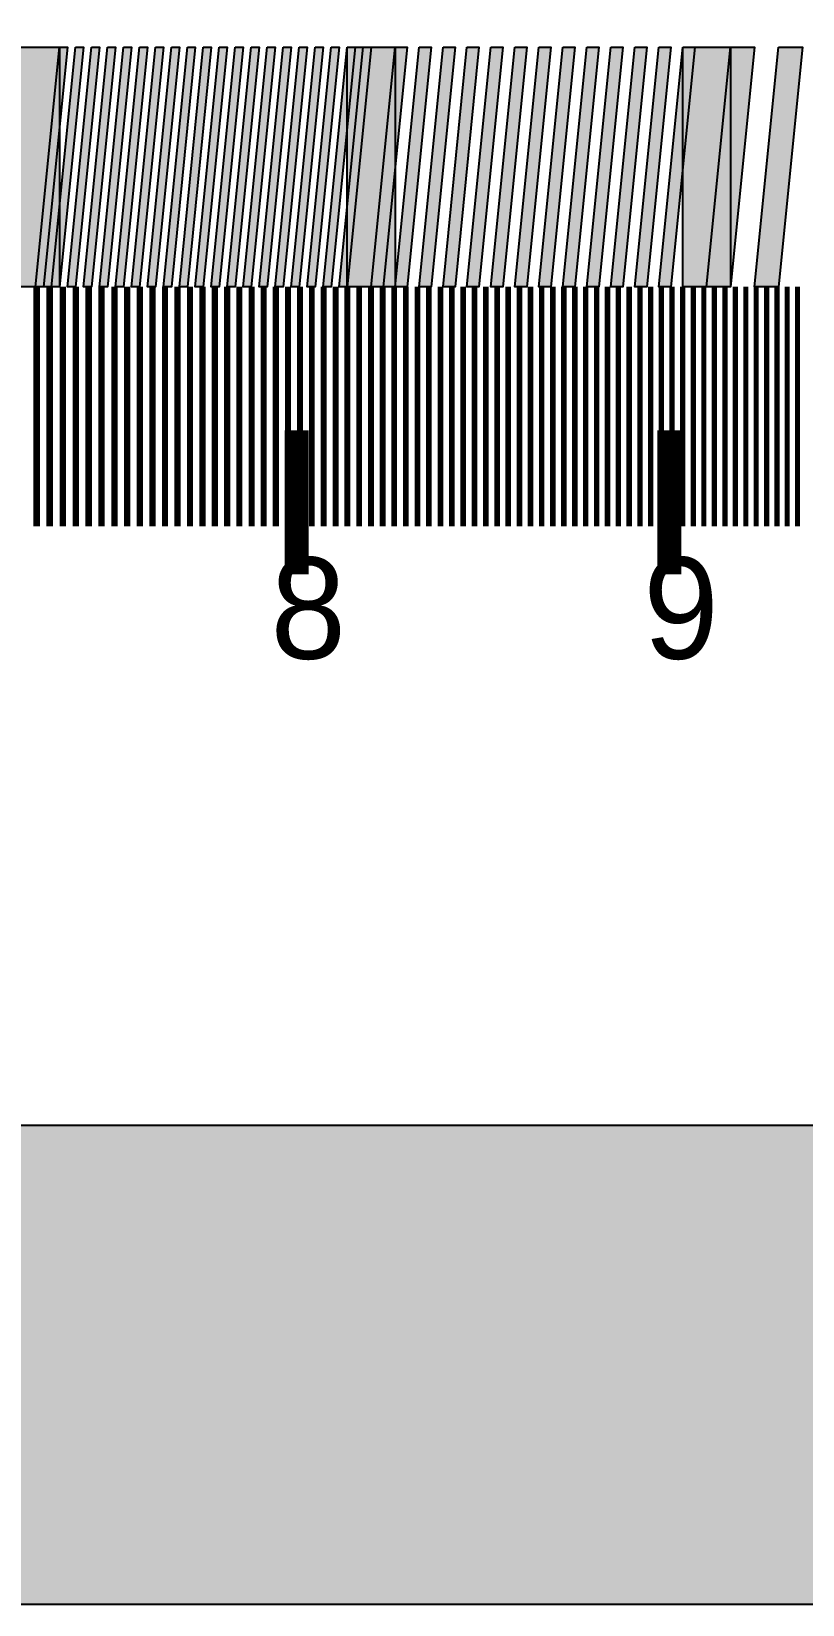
# Model space of a CAD drawing. Header units: millimetres. Extents: x 0 to 420, y 0 to 297.
# Drawn here: x 209.7 to 249.5, y 0 to 81.2 of the extents above; entities that cross this region are included whole.
import ezdxf

# ---------------------------------------------------------------- set-up
doc = ezdxf.new("R2010")
doc.units = ezdxf.units.MM
for name, color, linetype in [('FRAME', 7, 'Continuous'), ('GLUE', 1, 'Continuous'), ('LABELS', 7, 'Continuous'), ('PERIPHERY', 7, 'Continuous')]:
    doc.layers.add(name, color=color, linetype=linetype)

msp = doc.modelspace()

# ---------------------------------------------------------------- hatches: boundary and pattern name
at = {"layer": 'FRAME', "true_color": 0x000000}
h = msp.add_hatch(color=7, dxfattribs=at)
h.dxf.hatch_style = 1
h.paths.add_polyline_path([(169.247, 24.75), (420, 24.75), (420, 0), (169.247, 0), (169.247, 24.75)])
at = {"layer": 'PERIPHERY', "true_color": 0x000000}
h = msp.add_hatch(color=7, dxfattribs=at)
h.dxf.hatch_style = 1
h.paths.add_polyline_path([(208.659, 80.438), (211.134, 80.438), (211.134, 68.062), (208.659, 68.062), (208.659, 80.438)])
h = msp.add_hatch(color=7, dxfattribs=at)
h.dxf.hatch_style = 1
h.paths.add_polyline_path([(211.134, 80.438), (211.547, 80.438), (210.309, 68.062), (209.897, 68.062), (211.134, 80.438)])
h = msp.add_hatch(color=7, dxfattribs=at)
h.dxf.hatch_style = 1
h.paths.add_polyline_path([(211.958, 80.438), (212.371, 80.438), (211.134, 68.062), (210.721, 68.062), (211.958, 80.438)])
h = msp.add_hatch(color=7, dxfattribs=at)
h.dxf.hatch_style = 1
h.paths.add_polyline_path([(212.784, 80.438), (213.197, 80.438), (211.958, 68.062), (211.547, 68.062), (212.784, 80.438)])
h = msp.add_hatch(color=7, dxfattribs=at)
h.dxf.hatch_style = 1
h.paths.add_polyline_path([(213.609, 80.438), (214.021, 80.438), (212.784, 68.062), (212.371, 68.062), (213.609, 80.438)])
h = msp.add_hatch(color=7, dxfattribs=at)
h.dxf.hatch_style = 1
h.paths.add_polyline_path([(214.434, 80.438), (214.846, 80.438), (213.608, 68.062), (213.197, 68.062), (214.434, 80.438)])
h = msp.add_hatch(color=7, dxfattribs=at)
h.dxf.hatch_style = 1
h.paths.add_polyline_path([(215.258, 80.438), (215.671, 80.438), (214.434, 68.062), (214.021, 68.062), (215.258, 80.438)])
h = msp.add_hatch(color=7, dxfattribs=at)
h.dxf.hatch_style = 1
h.paths.add_polyline_path([(216.084, 80.438), (216.497, 80.438), (215.258, 68.062), (214.846, 68.062), (216.084, 80.438)])
h = msp.add_hatch(color=7, dxfattribs=at)
h.dxf.hatch_style = 1
h.paths.add_polyline_path([(216.908, 80.438), (217.321, 80.438), (216.084, 68.062), (215.671, 68.062), (216.908, 80.438)])
h = msp.add_hatch(color=7, dxfattribs=at)
h.dxf.hatch_style = 1
h.paths.add_polyline_path([(217.734, 80.438), (218.145, 80.438), (216.908, 68.062), (216.496, 68.062), (217.734, 80.438)])
h = msp.add_hatch(color=7, dxfattribs=at)
h.dxf.hatch_style = 1
h.paths.add_polyline_path([(218.558, 80.438), (218.971, 80.438), (217.734, 68.062), (217.321, 68.062), (218.558, 80.438)])
h = msp.add_hatch(color=7, dxfattribs=at)
h.dxf.hatch_style = 1
h.paths.add_polyline_path([(219.384, 80.438), (219.795, 80.438), (218.558, 68.062), (218.145, 68.062), (219.384, 80.438)])
h = msp.add_hatch(color=7, dxfattribs=at)
h.dxf.hatch_style = 1
h.paths.add_polyline_path([(220.208, 80.438), (220.621, 80.438), (219.384, 68.062), (218.971, 68.062), (220.208, 80.438)])
h = msp.add_hatch(color=7, dxfattribs=at)
h.dxf.hatch_style = 1
h.paths.add_polyline_path([(221.034, 80.438), (221.445, 80.438), (220.208, 68.062), (219.796, 68.062), (221.034, 80.438)])
h = msp.add_hatch(color=7, dxfattribs=at)
h.dxf.hatch_style = 1
h.paths.add_polyline_path([(221.858, 80.438), (222.271, 80.438), (221.032, 68.062), (220.621, 68.062), (221.858, 80.438)])
h = msp.add_hatch(color=7, dxfattribs=at)
h.dxf.hatch_style = 1
h.paths.add_polyline_path([(222.684, 80.438), (223.095, 80.438), (221.858, 68.062), (221.445, 68.062), (222.684, 80.438)])
h = msp.add_hatch(color=7, dxfattribs=at)
h.dxf.hatch_style = 1
h.paths.add_polyline_path([(223.508, 80.438), (223.921, 80.438), (222.683, 68.062), (222.271, 68.062), (223.508, 80.438)])
h = msp.add_hatch(color=7, dxfattribs=at)
h.dxf.hatch_style = 1
h.paths.add_polyline_path([(224.332, 80.438), (224.745, 80.438), (223.508, 68.062), (223.095, 68.062), (224.332, 80.438)])
h = msp.add_hatch(color=7, dxfattribs=at)
h.dxf.hatch_style = 1
h.paths.add_polyline_path([(225.158, 80.438), (225.571, 80.438), (224.332, 68.062), (223.921, 68.062), (225.158, 80.438)])
h = msp.add_hatch(color=7, dxfattribs=at)
h.dxf.hatch_style = 1
h.paths.add_polyline_path([(225.983, 80.438), (226.395, 80.438), (225.158, 68.062), (224.745, 68.062), (225.983, 80.438)])
h = msp.add_hatch(color=7, dxfattribs=at)
h.dxf.hatch_style = 1
h.paths.add_polyline_path([(226.808, 80.438), (227.22, 80.438), (225.982, 68.062), (225.57, 68.062), (226.808, 80.438)])
h = msp.add_hatch(color=7, dxfattribs=at)
h.dxf.hatch_style = 1
h.paths.add_polyline_path([(225.984, 80.438), (228.459, 80.438), (228.459, 68.062), (225.984, 68.062), (225.984, 80.438)])
h = msp.add_hatch(color=7, dxfattribs=at)
h.dxf.hatch_style = 1
h.paths.add_polyline_path([(228.459, 80.438), (229.077, 80.438), (227.84, 68.062), (227.221, 68.062), (228.459, 80.438)])
h = msp.add_hatch(color=7, dxfattribs=at)
h.dxf.hatch_style = 1
h.paths.add_polyline_path([(229.696, 80.438), (230.316, 80.438), (229.077, 68.062), (228.459, 68.062), (229.696, 80.438)])
h = msp.add_hatch(color=7, dxfattribs=at)
h.dxf.hatch_style = 1
h.paths.add_polyline_path([(230.934, 80.438), (231.553, 80.438), (230.316, 68.062), (229.696, 68.062), (230.934, 80.438)])
h = msp.add_hatch(color=7, dxfattribs=at)
h.dxf.hatch_style = 1
h.paths.add_polyline_path([(232.172, 80.438), (232.79, 80.438), (231.553, 68.062), (230.934, 68.062), (232.172, 80.438)])
h = msp.add_hatch(color=7, dxfattribs=at)
h.dxf.hatch_style = 1
h.paths.add_polyline_path([(233.409, 80.438), (234.028, 80.438), (232.79, 68.062), (232.172, 68.062), (233.409, 80.438)])
h = msp.add_hatch(color=7, dxfattribs=at)
h.dxf.hatch_style = 1
h.paths.add_polyline_path([(234.646, 80.438), (235.265, 80.438), (234.028, 68.062), (233.409, 68.062), (234.646, 80.438)])
h = msp.add_hatch(color=7, dxfattribs=at)
h.dxf.hatch_style = 1
h.paths.add_polyline_path([(235.884, 80.438), (236.502, 80.438), (235.265, 68.062), (234.646, 68.062), (235.884, 80.438)])
h = msp.add_hatch(color=7, dxfattribs=at)
h.dxf.hatch_style = 1
h.paths.add_polyline_path([(237.122, 80.438), (237.74, 80.438), (236.502, 68.062), (235.884, 68.062), (237.122, 80.438)])
h = msp.add_hatch(color=7, dxfattribs=at)
h.dxf.hatch_style = 1
h.paths.add_polyline_path([(238.359, 80.438), (238.978, 80.438), (237.74, 68.062), (237.122, 68.062), (238.359, 80.438)])
h = msp.add_hatch(color=7, dxfattribs=at)
h.dxf.hatch_style = 1
h.paths.add_polyline_path([(239.596, 80.438), (240.215, 80.438), (238.978, 68.062), (238.359, 68.062), (239.596, 80.438)])
h = msp.add_hatch(color=7, dxfattribs=at)
h.dxf.hatch_style = 1
h.paths.add_polyline_path([(240.834, 80.438), (241.453, 80.438), (240.215, 68.062), (239.596, 68.062), (240.834, 80.438)])
h = msp.add_hatch(color=7, dxfattribs=at)
h.dxf.hatch_style = 1
h.paths.add_polyline_path([(242.072, 80.438), (242.691, 80.438), (241.453, 68.062), (240.834, 68.062), (242.072, 80.438)])
h = msp.add_hatch(color=7, dxfattribs=at)
h.dxf.hatch_style = 1
h.paths.add_polyline_path([(243.309, 80.438), (243.928, 80.438), (242.691, 68.062), (242.072, 68.062), (243.309, 80.438)])
h = msp.add_hatch(color=7, dxfattribs=at)
h.dxf.hatch_style = 1
h.paths.add_polyline_path([(243.309, 80.438), (245.784, 80.438), (245.784, 68.062), (243.309, 68.062), (243.309, 80.438)])
h = msp.add_hatch(color=7, dxfattribs=at)
h.dxf.hatch_style = 1
h.paths.add_polyline_path([(245.784, 80.438), (247.021, 80.438), (245.784, 68.062), (244.547, 68.062), (245.784, 80.438)])
h = msp.add_hatch(color=7, dxfattribs=at)
h.dxf.hatch_style = 1
h.paths.add_polyline_path([(248.26, 80.438), (249.497, 80.438), (248.26, 68.062), (247.021, 68.062), (248.26, 80.438)])

# ---------------------------------------------------------------- linework, layer by layer
at = {"layer": 'FRAME', "color": 250}
msp.add_lwpolyline([(169.247, 24.75), (420, 24.75), (420, 0), (169.247, 0), (169.247, 24.75)], close=True, dxfattribs=at)
at = {"layer": 'FRAME', "color": 250, "true_color": 0x000000}
for points in [[(169.247, 24.75), (169.247, 0), (420, 0)], [(420, 0), (420, 24.75), (169.247, 24.75)]]:
    msp.add_solid(points, dxfattribs=at)
at = {"layer": 'GLUE', "color": 1, "lineweight": 18}
msp.add_lwpolyline([(0, 0), (420, 0), (420, 297), (0, 297), (0, 0)], dxfattribs=at)
at = {"layer": 'PERIPHERY', "color": 250}
for points in [[(208.659, 80.438), (211.134, 80.438), (211.134, 68.062), (208.659, 68.062), (208.659, 80.438)], [(211.134, 80.438), (211.547, 80.438), (210.309, 68.062), (209.897, 68.062), (211.134, 80.438)], [(211.958, 80.438), (212.371, 80.438), (211.134, 68.062), (210.721, 68.062), (211.958, 80.438)], [(212.784, 80.438), (213.197, 80.438), (211.958, 68.062), (211.547, 68.062), (212.784, 80.438)], [(213.609, 80.438), (214.021, 80.438), (212.784, 68.062), (212.371, 68.062), (213.609, 80.438)], [(214.434, 80.438), (214.846, 80.438), (213.608, 68.062), (213.197, 68.062), (214.434, 80.438)], [(215.258, 80.438), (215.671, 80.438), (214.434, 68.062), (214.021, 68.062), (215.258, 80.438)], [(216.084, 80.438), (216.497, 80.438), (215.258, 68.062), (214.846, 68.062), (216.084, 80.438)], [(216.908, 80.438), (217.321, 80.438), (216.084, 68.062), (215.671, 68.062), (216.908, 80.438)], [(217.734, 80.438), (218.145, 80.438), (216.908, 68.062), (216.496, 68.062), (217.734, 80.438)], [(218.558, 80.438), (218.971, 80.438), (217.734, 68.062), (217.321, 68.062), (218.558, 80.438)], [(219.384, 80.438), (219.795, 80.438), (218.558, 68.062), (218.145, 68.062), (219.384, 80.438)], [(220.208, 80.438), (220.621, 80.438), (219.384, 68.062), (218.971, 68.062), (220.208, 80.438)], [(221.034, 80.438), (221.445, 80.438), (220.208, 68.062), (219.796, 68.062), (221.034, 80.438)], [(221.858, 80.438), (222.271, 80.438), (221.032, 68.062), (220.621, 68.062), (221.858, 80.438)], [(222.684, 80.438), (223.095, 80.438), (221.858, 68.062), (221.445, 68.062), (222.684, 80.438)], [(223.508, 80.438), (223.921, 80.438), (222.683, 68.062), (222.271, 68.062), (223.508, 80.438)], [(224.332, 80.438), (224.745, 80.438), (223.508, 68.062), (223.095, 68.062), (224.332, 80.438)], [(225.158, 80.438), (225.571, 80.438), (224.332, 68.062), (223.921, 68.062), (225.158, 80.438)], [(225.983, 80.438), (226.395, 80.438), (225.158, 68.062), (224.745, 68.062), (225.983, 80.438)], [(226.808, 80.438), (227.22, 80.438), (225.982, 68.062), (225.57, 68.062), (226.808, 80.438)], [(225.984, 80.438), (228.459, 80.438), (228.459, 68.062), (225.984, 68.062), (225.984, 80.438)], [(228.459, 80.438), (229.077, 80.438), (227.84, 68.062), (227.221, 68.062), (228.459, 80.438)], [(229.696, 80.438), (230.316, 80.438), (229.077, 68.062), (228.459, 68.062), (229.696, 80.438)], [(230.934, 80.438), (231.553, 80.438), (230.316, 68.062), (229.696, 68.062), (230.934, 80.438)], [(232.172, 80.438), (232.79, 80.438), (231.553, 68.062), (230.934, 68.062), (232.172, 80.438)], [(233.409, 80.438), (234.028, 80.438), (232.79, 68.062), (232.172, 68.062), (233.409, 80.438)], [(234.646, 80.438), (235.265, 80.438), (234.028, 68.062), (233.409, 68.062), (234.646, 80.438)], [(235.884, 80.438), (236.502, 80.438), (235.265, 68.062), (234.646, 68.062), (235.884, 80.438)], [(237.122, 80.438), (237.74, 80.438), (236.502, 68.062), (235.884, 68.062), (237.122, 80.438)], [(238.359, 80.438), (238.978, 80.438), (237.74, 68.062), (237.122, 68.062), (238.359, 80.438)], [(239.596, 80.438), (240.215, 80.438), (238.978, 68.062), (238.359, 68.062), (239.596, 80.438)], [(240.834, 80.438), (241.453, 80.438), (240.215, 68.062), (239.596, 68.062), (240.834, 80.438)], [(242.072, 80.438), (242.691, 80.438), (241.453, 68.062), (240.834, 68.062), (242.072, 80.438)], [(243.309, 80.438), (243.928, 80.438), (242.691, 68.062), (242.072, 68.062), (243.309, 80.438)], [(243.309, 80.438), (245.784, 80.438), (245.784, 68.062), (243.309, 68.062), (243.309, 80.438)], [(245.784, 80.438), (247.021, 80.438), (245.784, 68.062), (244.547, 68.062), (245.784, 80.438)], [(248.26, 80.438), (249.497, 80.438), (248.26, 68.062), (247.021, 68.062), (248.26, 80.438)]]:
    msp.add_lwpolyline(points, close=True, dxfattribs=at)
at = {"layer": 'PERIPHERY', "color": 250, "lineweight": 35}
for points, const_width in [([(209.951, 68.062), (209.951, 55.687)], 0.339), ([(210.628, 68.062), (210.628, 55.687)], 0.338), ([(211.302, 68.062), (211.302, 55.687)], 0.336), ([(211.972, 68.062), (211.972, 55.687)], 0.334), ([(212.64, 68.062), (212.64, 55.687)], 0.333), ([(213.304, 68.062), (213.304, 55.687)], 0.331), ([(213.965, 68.062), (213.965, 55.687)], 0.33), ([(214.624, 68.062), (214.624, 55.687)], 0.328), ([(215.279, 68.062), (215.279, 55.687)], 0.327), ([(215.931, 68.062), (215.931, 55.687)], 0.325), ([(216.58, 68.062), (216.58, 55.687)], 0.324), ([(217.227, 68.062), (217.227, 55.687)], 0.323), ([(217.87, 68.062), (217.87, 55.687)], 0.321), ([(218.512, 68.062), (218.512, 55.687)], 0.32), ([(219.15, 68.062), (219.15, 55.687)], 0.318), ([(219.786, 68.062), (219.786, 55.687)], 0.317), ([(220.418, 68.062), (220.418, 55.687)], 0.316), ([(221.049, 68.062), (221.049, 55.687)], 0.314), ([(221.676, 68.062), (221.676, 55.687)], 0.313), ([(222.301, 68.062), (222.301, 55.687)], 0.312), ([(222.924, 68.062), (222.924, 55.687)], 0.311), ([(223.544, 68.062), (223.544, 55.687)], 0.309), ([(224.161, 68.062), (224.161, 55.687)], 0.308), ([(224.776, 68.062), (224.776, 55.687)], 0.307), ([(225.388, 68.062), (225.388, 55.687)], 0.306), ([(225.998, 68.062), (225.998, 55.687)], 0.305), ([(226.606, 68.062), (226.606, 55.687)], 0.303), ([(227.212, 68.062), (227.212, 55.687)], 0.302), ([(227.815, 68.062), (227.815, 55.687)], 0.301), ([(228.416, 68.062), (228.416, 55.687)], 0.3), ([(229.014, 68.062), (229.014, 55.687)], 0.299), ([(229.611, 68.062), (229.611, 55.687)], 0.298), ([(230.204, 68.062), (230.204, 55.687)], 0.297), ([(230.797, 68.062), (230.797, 55.687)], 0.295), ([(231.386, 68.062), (231.386, 55.687)], 0.294), ([(231.974, 68.062), (231.974, 55.687)], 0.293), ([(232.559, 68.062), (232.559, 55.687)], 0.292), ([(233.143, 68.062), (233.143, 55.687)], 0.291), ([(233.724, 68.062), (233.724, 55.687)], 0.29), ([(234.303, 68.062), (234.303, 55.687)], 0.289), ([(234.88, 68.062), (234.88, 55.687)], 0.288), ([(235.456, 68.062), (235.456, 55.687)], 0.287), ([(236.029, 68.062), (236.029, 55.687)], 0.286), ([(236.6, 68.062), (236.6, 55.687)], 0.285), ([(237.17, 68.062), (237.17, 55.687)], 0.284), ([(237.737, 68.062), (237.737, 55.687)], 0.283), ([(238.303, 68.062), (238.303, 55.687)], 0.282), ([(238.866, 68.062), (238.866, 55.687)], 0.281), ([(239.427, 68.062), (239.427, 55.687)], 0.28), ([(239.988, 68.062), (239.988, 55.687)], 0.279), ([(240.545, 68.062), (240.545, 55.687)], 0.279), ([(241.102, 68.062), (241.102, 55.687)], 0.278), ([(241.657, 68.062), (241.657, 55.687)], 0.277), ([(242.209, 68.062), (242.209, 55.687)], 0.276), ([(242.76, 68.062), (242.76, 55.687)], 0.275), ([(243.309, 68.062), (243.309, 55.687)], 0.274), ([(243.856, 68.062), (243.856, 55.687)], 0.273), ([(244.402, 68.062), (244.402, 55.687)], 0.272), ([(244.946, 68.062), (244.946, 55.687)], 0.272), ([(245.488, 68.062), (245.488, 55.687)], 0.271), ([(246.029, 68.062), (246.029, 55.687)], 0.27), ([(246.568, 68.062), (246.568, 55.687)], 0.269), ([(247.105, 68.062), (247.105, 55.687)], 0.268), ([(247.641, 68.062), (247.641, 55.687)], 0.267), ([(248.175, 68.062), (248.175, 55.687)], 0.267), ([(248.708, 68.062), (248.708, 55.687)], 0.266), ([(249.238, 68.062), (249.238, 55.687)], 0.265), ([(223.371, 60.637), (223.371, 53.212)], 1.237), ([(242.622, 60.637), (242.622, 53.212)], 1.237)]:
    msp.add_lwpolyline(points, dxfattribs=dict(at, const_width=const_width))
at = {"layer": 'PERIPHERY', "color": 250, "true_color": 0x000000}
for points in [[(208.659, 80.438), (208.659, 68.062), (211.134, 68.062)], [(211.134, 68.062), (211.134, 80.438), (208.659, 80.438)], [(211.134, 80.438), (209.897, 68.062), (210.309, 68.062)], [(210.309, 68.062), (211.547, 80.438), (211.134, 80.438)], [(211.958, 80.438), (210.721, 68.062), (211.134, 68.062)], [(211.134, 68.062), (212.371, 80.438), (211.958, 80.438)], [(212.784, 80.438), (211.547, 68.062), (211.958, 68.062)], [(211.958, 68.062), (213.197, 80.438), (212.784, 80.438)], [(213.609, 80.438), (212.371, 68.062), (212.784, 68.062)], [(212.784, 68.062), (214.021, 80.438), (213.609, 80.438)], [(214.434, 80.438), (213.197, 68.062), (213.608, 68.062)], [(213.608, 68.062), (214.846, 80.438), (214.434, 80.438)], [(215.258, 80.438), (214.021, 68.062), (214.434, 68.062)], [(214.434, 68.062), (215.671, 80.438), (215.258, 80.438)], [(216.084, 80.438), (214.846, 68.062), (215.258, 68.062)], [(215.258, 68.062), (216.497, 80.438), (216.084, 80.438)], [(216.908, 80.438), (215.671, 68.062), (216.084, 68.062)], [(216.084, 68.062), (217.321, 80.438), (216.908, 80.438)], [(217.734, 80.438), (216.496, 68.062), (216.908, 68.062)], [(216.908, 68.062), (218.145, 80.438), (217.734, 80.438)], [(218.558, 80.438), (217.321, 68.062), (217.734, 68.062)], [(217.734, 68.062), (218.971, 80.438), (218.558, 80.438)], [(219.384, 80.438), (218.145, 68.062), (218.558, 68.062)], [(218.558, 68.062), (219.795, 80.438), (219.384, 80.438)], [(220.208, 80.438), (218.971, 68.062), (219.384, 68.062)], [(219.384, 68.062), (220.621, 80.438), (220.208, 80.438)], [(221.034, 80.438), (219.796, 68.062), (220.208, 68.062)], [(220.208, 68.062), (221.445, 80.438), (221.034, 80.438)], [(221.858, 80.438), (220.621, 68.062), (221.032, 68.062)], [(221.032, 68.062), (222.271, 80.438), (221.858, 80.438)], [(222.684, 80.438), (221.445, 68.062), (221.858, 68.062)], [(221.858, 68.062), (223.095, 80.438), (222.684, 80.438)], [(223.508, 80.438), (222.271, 68.062), (222.683, 68.062)], [(222.683, 68.062), (223.921, 80.438), (223.508, 80.438)], [(224.332, 80.438), (223.095, 68.062), (223.508, 68.062)], [(223.508, 68.062), (224.745, 80.438), (224.332, 80.438)], [(225.158, 80.438), (223.921, 68.062), (224.332, 68.062)], [(224.332, 68.062), (225.571, 80.438), (225.158, 80.438)], [(225.983, 80.438), (224.745, 68.062), (225.158, 68.062)], [(225.158, 68.062), (226.395, 80.438), (225.983, 80.438)], [(226.808, 80.438), (225.57, 68.062), (225.982, 68.062)], [(225.982, 68.062), (227.22, 80.438), (226.808, 80.438)], [(225.984, 80.438), (225.984, 68.062), (228.459, 68.062)], [(228.459, 68.062), (228.459, 80.438), (225.984, 80.438)], [(228.459, 80.438), (227.221, 68.062), (227.84, 68.062)], [(227.84, 68.062), (229.077, 80.438), (228.459, 80.438)], [(229.696, 80.438), (228.459, 68.062), (229.077, 68.062)], [(229.077, 68.062), (230.316, 80.438), (229.696, 80.438)], [(230.934, 80.438), (229.696, 68.062), (230.316, 68.062)], [(230.316, 68.062), (231.553, 80.438), (230.934, 80.438)], [(232.172, 80.438), (230.934, 68.062), (231.553, 68.062)], [(231.553, 68.062), (232.79, 80.438), (232.172, 80.438)], [(233.409, 80.438), (232.172, 68.062), (232.79, 68.062)], [(232.79, 68.062), (234.028, 80.438), (233.409, 80.438)], [(234.646, 80.438), (233.409, 68.062), (234.028, 68.062)], [(234.028, 68.062), (235.265, 80.438), (234.646, 80.438)], [(235.884, 80.438), (234.646, 68.062), (235.265, 68.062)], [(235.265, 68.062), (236.502, 80.438), (235.884, 80.438)], [(237.122, 80.438), (235.884, 68.062), (236.502, 68.062)], [(236.502, 68.062), (237.74, 80.438), (237.122, 80.438)], [(238.359, 80.438), (237.122, 68.062), (237.74, 68.062)], [(237.74, 68.062), (238.978, 80.438), (238.359, 80.438)], [(239.596, 80.438), (238.359, 68.062), (238.978, 68.062)], [(238.978, 68.062), (240.215, 80.438), (239.596, 80.438)], [(240.834, 80.438), (239.596, 68.062), (240.215, 68.062)], [(240.215, 68.062), (241.453, 80.438), (240.834, 80.438)], [(242.072, 80.438), (240.834, 68.062), (241.453, 68.062)], [(241.453, 68.062), (242.691, 80.438), (242.072, 80.438)], [(243.309, 80.438), (242.072, 68.062), (242.691, 68.062)], [(242.691, 68.062), (243.928, 80.438), (243.309, 80.438)], [(243.309, 80.438), (243.309, 68.062), (245.784, 68.062)], [(245.784, 68.062), (245.784, 80.438), (243.309, 80.438)], [(245.784, 80.438), (244.547, 68.062), (245.784, 68.062)], [(245.784, 68.062), (247.021, 80.438), (245.784, 80.438)], [(248.26, 80.438), (247.021, 68.062), (248.26, 68.062)], [(248.26, 68.062), (249.497, 80.438), (248.26, 80.438)]]:
    msp.add_solid(points, dxfattribs=at)

# ---------------------------------------------------------------- texts
at = {"layer": 'LABELS', "color": 250}
for s, p in [('8', (222.028, 48.846)), ('9', (241.277, 48.846))]:
    msp.add_text(s, height=5.239, dxfattribs=at).set_placement(p)

doc.saveas('drawing.dxf')
